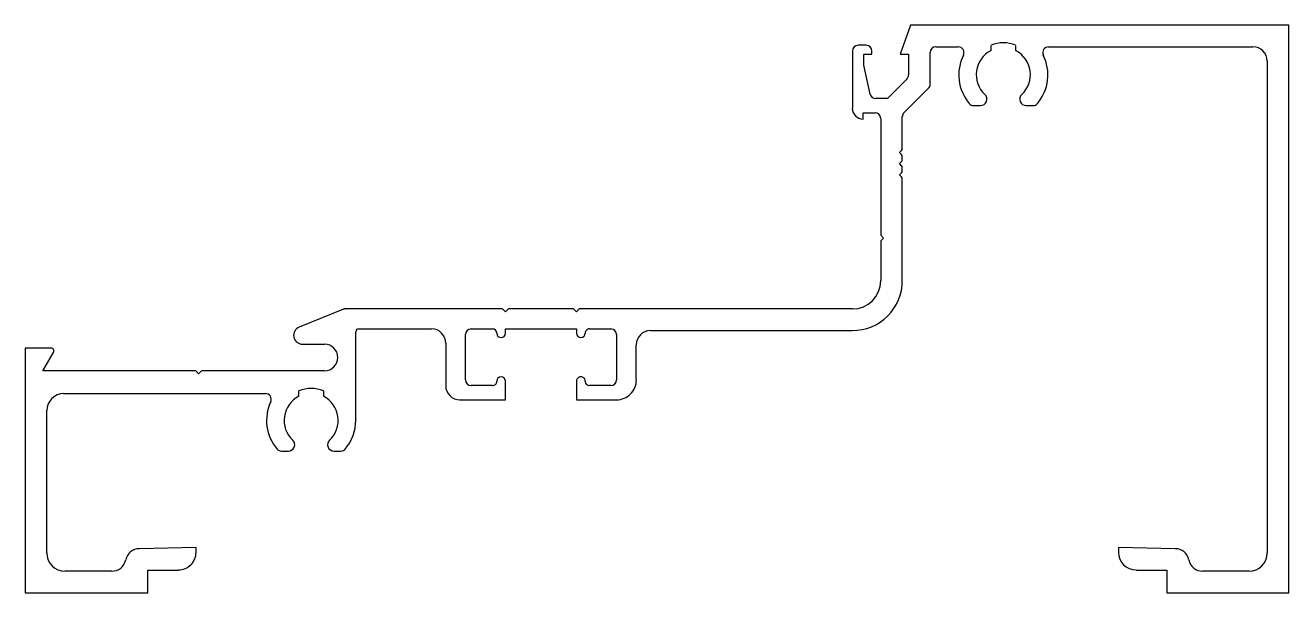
# Model space of a CAD drawing. Extents: x -60 to 53, y 8 to 59.
import ezdxf

# ---------------------------------------------------------------- set-up
doc = ezdxf.new("R2010")
doc.units = 0
doc.layers.get('0').update_dxf_attribs({"linetype": 'CONTINUOUS'})

msp = doc.modelspace()

# ---------------------------------------------------------------- linework, layer by layer
for p, q in [((18.87, 58.96), (17.95, 56.36)), ((52.71, 58.96), (18.87, 58.96)), ((52.71, 8.16), (52.71, 58.96)), ((13.66, 56.66), (13.66, 51.53)), ((14.9, 57.17), (14.17, 57.17)), ((15.41, 56.36), (15.41, 56.66)), ((21.13, 57.03), (23.14, 57.03)), ((26.07, 56.68), (26.07, 57.16)), ((28.27, 57.16), (28.27, 56.68)), ((31.21, 57.03), (49.51, 57.03)), ((14.68, 55.39), (14.68, 56.36)), ((14.68, 56.36), (15.41, 56.36)), ((17.95, 56.36), (18.69, 56.36)), ((18.69, 56.36), (18.69, 54.53)), ((20.62, 53.68), (20.62, 56.52)), ((50.78, 55.76), (50.78, 11.72)), ((15.25, 52.79), (14.68, 55.39)), ((18.5, 54.09), (16.81, 52.39)), ((18.28, 51.13), (20.47, 53.32)), ((16.81, 52.39), (15.74, 52.39)), ((14.62, 50.56), (14.62, 51.12)), ((14.62, 51.12), (15.69, 51.12)), ((24.51, 51.78), (25.13, 51.78)), ((29.21, 51.78), (29.84, 51.78)), ((16.2, 50.62), (16.2, 40.16)), ((18.13, 47.93), (18.13, 50.78)), ((17.88, 47.57), (18.06, 47.75)), ((18.06, 47.39), (17.88, 47.57)), ((17.88, 46.57), (18.06, 46.75)), ((18.06, 46.39), (17.88, 46.57)), ((18.13, 47.07), (18.13, 47.22)), ((18.13, 46.93), (18.13, 47.07)), ((17.88, 45.57), (18.06, 45.75)), ((18.06, 45.39), (17.88, 45.57)), ((18.13, 45.93), (18.13, 46.22)), ((18.13, 36.1), (18.13, 45.22)), ((16.2, 40.16), (16.45, 39.91)), ((16.45, 39.91), (16.2, 39.66)), ((16.2, 39.66), (16.2, 36.1)), ((16.2, 36.1), (16.2, 36.1)), ((-31.89, 33.54), (-35.86, 31.93)), ((-17.64, 33.56), (-31.79, 33.56)), ((-17.39, 33.31), (-17.64, 33.56)), ((-17.13, 33.56), (-17.39, 33.31)), ((-11.29, 33.56), (-17.13, 33.56)), ((-11.04, 33.31), (-11.29, 33.56)), ((-10.78, 33.56), (-11.04, 33.31)), ((13.66, 33.56), (-10.78, 33.56)), ((-30.53, 31.78), (-24.01, 31.78)), ((-20.46, 31.78), (-18.55, 31.78)), ((-17.39, 31.39), (-17.39, 31.78)), ((-17.39, 31.78), (-11.04, 31.78)), ((-11.04, 31.78), (-11.04, 31.39)), ((-9.87, 31.78), (-7.96, 31.78)), ((-30.79, 23.59), (-30.79, 31.53)), ((-20.97, 27.21), (-20.97, 31.27)), ((-18.17, 31.4), (-18.17, 31.39)), ((-7.45, 31.27), (-7.45, 27.21)), ((-4.41, 31.63), (13.66, 31.63)), ((-58.06, 30.05), (-60.37, 30.05)), ((-60.37, 30.05), (-60.37, 8.16)), ((-58.79, 28.02), (-57.84, 29.67)), ((-35.56, 30.41), (-33.58, 30.41)), ((-22.74, 30.51), (-22.74, 26.7)), ((-5.68, 27.21), (-5.68, 30.36)), ((-45.11, 28.02), (-58.79, 28.02)), ((-44.86, 27.77), (-45.11, 28.02)), ((-44.6, 28.02), (-44.86, 27.77)), ((-33.58, 28.02), (-44.6, 28.02)), ((-35.88, 25.74), (-35.88, 26.23)), ((-33.68, 26.23), (-33.68, 25.74)), ((-18.55, 26.7), (-20.46, 26.7)), ((-17.39, 25.43), (-17.39, 27.1)), ((-11.04, 27.1), (-11.04, 25.43)), ((-10.25, 27.08), (-10.25, 27.1)), ((-7.96, 26.7), (-9.87, 26.7)), ((-56.91, 25.99), (-38.86, 25.99)), ((-21.47, 25.43), (-17.39, 25.43)), ((-11.04, 25.43), (-7.45, 25.43)), ((-58.44, 11.72), (-58.44, 24.47)), ((-37.44, 20.84), (-36.82, 20.84)), ((-32.74, 20.84), (-32.11, 20.84)), ((-45.08, 12.22), (-50.16, 12.1)), ((-45.08, 11.77), (-45.08, 12.22)), ((42.56, 12.1), (37.47, 12.22)), ((37.47, 12.22), (37.47, 11.77)), ((-49.4, 8.16), (-49.4, 10.19)), ((-49.4, 10.19), (-46.65, 10.19)), ((39.05, 10.19), (41.79, 10.19)), ((41.79, 10.19), (41.79, 8.16)), ((-52.62, 10.09), (-56.81, 10.09)), ((49.16, 10.09), (45.01, 10.09)), ((-60.37, 8.16), (-49.4, 8.16)), ((41.79, 8.16), (52.71, 8.16))]:
    msp.add_line(p, q)
for centre, radius, start, end in [((14.17, 56.66), 0.508, 90, 180), ((14.9, 56.66), 0.508, 0, 90), ((21.13, 56.52), 0.508, 90, 180), ((23.14, 56.52), 0.508, 333.7071, 90), ((27.17, 54.53), 2.42, 117.0357, 226.9131), ((27.17, 54.53), 2.86, 67.3801, 112.6199), ((27.17, 54.53), 2.42, 313.0869, 62.9643), ((31.21, 56.52), 0.508, 90, 206.2929), ((49.51, 55.76), 1.27, 0.0008, 90), ((27.17, 54.53), 3.99, 153.7071, 220.0836), ((27.17, 54.53), 3.99, 319.9164, 26.2929), ((18.05, 54.53), 0.635, 315, 0.0013), ((20.11, 53.68), 0.508, 314.9762, 360), ((15.74, 52.9), 0.508, 192.7744, 270), ((25.13, 52.35), 0.57, 270, 46.9131), ((29.21, 52.35), 0.57, 133.0869, 270), ((14.62, 51.53), 0.965, 180, 270), ((15.69, 50.62), 0.508, 0.009, 90), ((18.64, 50.78), 0.508, 134.9762, 180.0089), ((24.51, 52.28), 0.508, 220.0836, 270), ((29.84, 52.28), 0.508, 270, 319.9164), ((17.88, 47.92), 0.249, 315.0632, 0.1799), ((17.88, 47.22), 0.25, 0, 45), ((17.88, 46.93), 0.25, 315, 1.8732), ((17.88, 46.22), 0.25, 1.4347, 45), ((17.88, 45.93), 0.25, 315, 1.2071), ((17.88, 45.22), 0.25, 0.0088, 45), ((13.66, 36.1), 2.54, 270, 0), ((13.66, 36.1), 4.47, 270, 0.0089), ((-31.79, 33.31), 0.254, 90, 112.1266), ((-35.56, 31.2), 0.787, 112.1276, 270), ((-30.53, 31.53), 0.254, 90, 180), ((-24.01, 30.51), 1.27, 0.0008, 90), ((-20.46, 31.27), 0.508, 90, 180), ((-18.55, 31.4), 0.381, 0, 90), ((-9.87, 31.4), 0.381, 90, 180.9392), ((-7.96, 31.27), 0.508, 360, 90), ((-17.78, 31.39), 0.394, 180, 360), ((-10.64, 31.39), 0.394, 180.4763, 0.4649), ((-4.41, 30.36), 1.27, 90, 180), ((-58.06, 29.8), 0.254, 330, 90), ((-33.58, 29.22), 1.19, 270, 90), ((-20.46, 27.21), 0.508, 180, 270), ((-17.78, 27.09), 0.394, 0.4753, 180.464), ((-10.64, 27.1), 0.394, 0, 180.0019), ((-7.96, 27.21), 0.508, 270, 360), ((-7.45, 27.21), 1.78, 270, 0.0007), ((-34.78, 23.59), 2.86, 67.3801, 112.6199), ((-21.47, 26.7), 1.27, 180, 270), ((-18.55, 27.08), 0.381, 270, 0.9392), ((-9.87, 27.08), 0.381, 180, 270), ((-56.91, 24.47), 1.52, 90, 180), ((-38.86, 25.48), 0.508, 335.1412, 90), ((-34.78, 23.59), 3.99, 155.1412, 220.0836), ((-34.78, 23.59), 2.42, 117.0357, 226.9131), ((-34.78, 23.59), 2.42, 313.0867, 62.9643), ((-34.78, 23.59), 3.99, 319.9164, 360), ((-36.82, 21.41), 0.57, 270, 46.9131), ((-32.74, 21.41), 0.57, 133.088, 270), ((-37.44, 21.35), 0.508, 220.0836, 270), ((-32.11, 21.35), 0.508, 270, 319.9164), ((-56.81, 11.72), 1.63, 180, 270), ((-50.13, 10.83), 1.27, 91.3479, 168.055), ((-46.65, 11.77), 1.57, 270, 0.0008), ((39.05, 11.77), 1.57, 180, 270), ((42.53, 10.83), 1.27, 11.945, 88.6521), ((49.16, 11.72), 1.63, 270, 0), ((-52.62, 11.36), 1.27, 270, 348.055), ((45.01, 11.36), 1.27, 191.945, 270)]:
    msp.add_arc(centre, radius, start, end)

doc.saveas('drawing.dxf')
